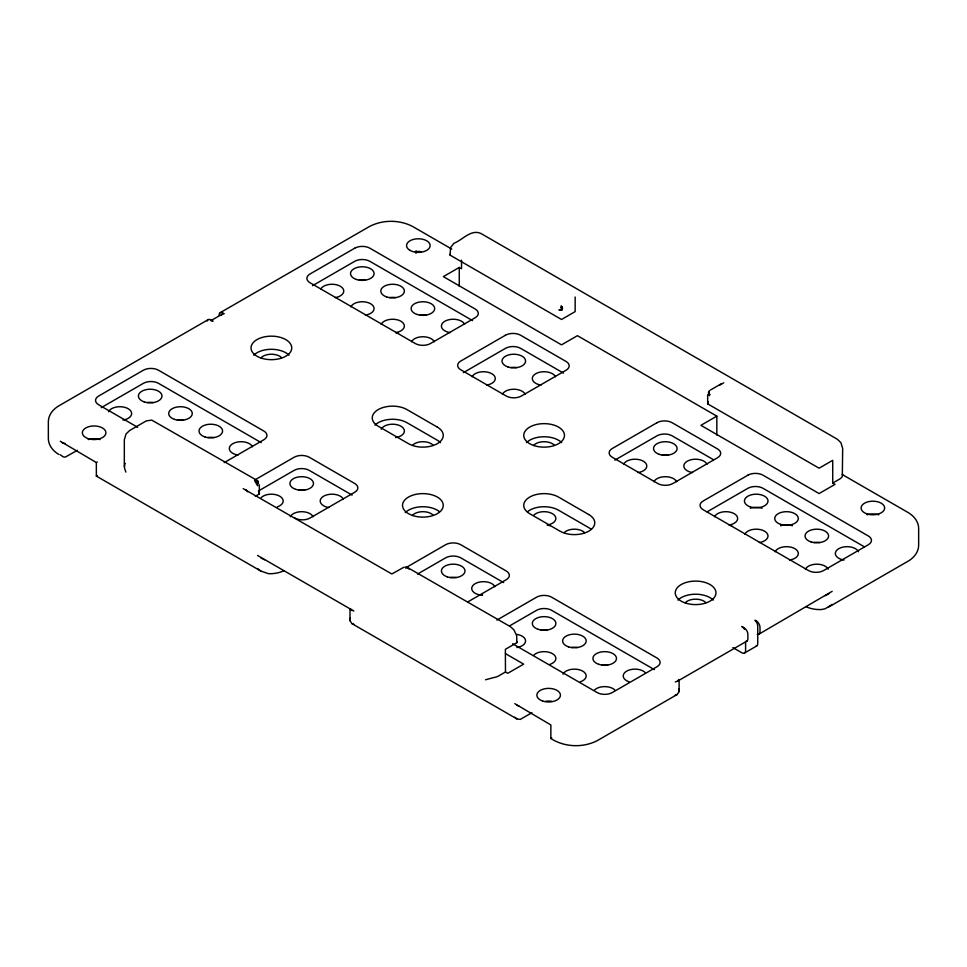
<?xml version="1.0" encoding="UTF-8"?>
<svg xmlns="http://www.w3.org/2000/svg" width="967" height="967" viewBox="0 0 967 967"><rect width="100%" height="100%" fill="white"/><g stroke="black" fill="none" stroke-linecap="round" stroke-linejoin="round"><path stroke-width="1.45" d="M707.675 394.717L707.675 403.868L819.085 468.197L832.72 460.316L832.72 483.065L839.537 479.124A10.71 6.189 0 0 0 842.317 476.356L842.68 448.507L840.927 442.681L837.325 439.236L481.276 233.676C471.255 228.563 462.407 240.118 453.898 243.297L450.537 247.612L450.114 255.167L561.525 319.485L575.16 311.616L575.16 297.002M125.867 472.114L124.465 467.968L124.683 464.402A10.71 6.189 0 0 1 125.323 463.386M416.028 253.318L416.028 250.9M450.114 255.167L450.223 254.019M707.675 403.868L708.086 401.74M679.124 679.922L679.124 691.586L677.19 694.499L597.533 740.492C583.101 748.035 564.595 747.346 550.864 738.51L550.864 724.96L514.782 703.65M708.557 393.4L709.379 390.922L708.557 393.4L709.246 391.623L708.4 392.529M678.894 679.499L677.19 681.372L675.256 681.916M124.32 466.638L124.32 439.767L126.073 433.941L129.675 430.484L146.343 420.863L151.759 420.113L256.642 480.176L254.95 480.019L257.621 481.022L257.621 485.797L254.95 481.155L256.557 481.953L256.642 483.27L257.621 482.63L258.443 483.5L257.621 481.022M408.038 567.81L510.419 626.689L513.864 629.771L516.511 635.283M719.666 385.168L723.775 382.799M405.536 568.016L407.494 567.327L405.052 567.17M759.119 634.062L832.164 591.321M805.801 606.551A21.431 12.366 0 0 0 821.188 609.561L825.117 608.775L832.164 604.448M208.11 319.666L58.878 405.826C53.245 409.114 48.58 414.625 48.35 421.394L48.35 438.885C48.58 445.666 53.245 451.166 58.878 454.466M220.234 312.667L369.467 226.508C382.727 219.582 399.431 219.582 412.691 226.508L451.686 249.027M211.555 320.295L222.47 313.997M101.221 407.675L143.37 383.343A10.71 6.189 0 0 1 158.515 383.343L261.211 442.632M312.583 285.652L354.72 261.32A10.71 6.189 0 0 1 369.865 261.32L472.573 320.609M77.372 450.308L65.285 457.125L63.351 456.932L60.256 454.792M60.256 441.23L96.349 462.54L97.244 462.021M96.349 462.54L96.349 476.09L97.244 475.571M96.349 476.09L260.897 571.086L268.536 573.697A21.431 12.366 0 0 0 283.923 570.687M461.537 260.232L461.537 268.753L459.265 267.448L443.345 276.622L561.525 344.856L577.432 335.67L716.825 416.148L716.825 435.102M224.223 462.625L263.81 439.767A10.71 6.189 0 0 0 263.81 431.016L158.515 370.228A10.71 6.189 0 0 0 143.37 370.228L98.67 396.023A10.71 6.189 0 0 0 98.67 404.774L137.665 427.293M254.526 480.115L294.113 457.258A10.71 6.189 0 0 1 309.271 457.258L354.72 483.5A10.71 6.189 0 0 1 354.72 492.251L310.02 518.046A10.71 6.189 0 0 1 294.875 518.046M258.358 491.018L294.113 470.385A10.71 6.189 0 0 1 309.271 470.385L352.121 495.116M463.326 372.682L505.463 348.35A10.71 6.189 0 0 1 520.621 348.35L563.471 373.093M255.288 496.289L259.325 493.968L259.325 484.805M243.225 488.637L391.84 573.975L403.868 567.242M710.358 390.076L721.309 383.754M406.031 567.581L445.618 544.735A10.71 6.189 0 0 1 460.775 544.735L506.225 570.977A10.71 6.189 0 0 1 506.225 579.716L467.919 601.837M417.526 574.072L445.618 557.85A10.71 6.189 0 0 1 460.775 557.85L503.626 582.593M614.831 460.159L656.98 435.827A10.71 6.189 0 0 1 672.125 435.827L713.682 459.821M716.825 416.148L700.918 425.335L819.085 493.557L834.992 484.37L832.72 483.065M496.941 620.065L536.528 597.219A10.71 6.189 0 0 1 551.673 597.219L656.98 658.007A10.71 6.189 0 0 1 656.98 666.759L612.28 692.553A10.71 6.189 0 0 1 597.135 692.553L512.631 643.768M509.706 625.818L536.528 610.334A10.71 6.189 0 0 1 551.673 610.334L654.381 669.623M707.022 511.906L747.878 488.311A10.71 6.189 0 0 1 763.036 488.311L864.425 546.851M516.668 635.827L516.886 642.668L505.378 649.316L505.463 672.005L498.646 675.933A10.71 6.189 0 0 1 493.847 677.541L485.531 679.765M531.898 712.727L520.234 719.424L516.837 718.868L351.94 623.642L350.006 620.729L350.006 609.065M550.864 738.51L551.77 737.99M677.19 681.372L746.995 641.061M744.493 653.027L756.617 646.029M828.828 606.95L908.122 561.174C913.755 557.886 918.42 552.375 918.65 545.606L918.65 528.115C918.42 521.334 913.755 515.834 908.122 512.534L842.233 474.519L842.68 475.063M257.984 481.373L256.642 480.176M825.117 595.648L828.828 593.823M675.256 695.031L677.19 694.499M65.285 443.563L62.311 442.886M518.88 706.019L516.837 705.306M257.56 555.457L353.874 611.047M351.94 623.642L353.874 624.174M409.138 569.043L406.442 567.085M406.926 567.218L408.147 567.641M260.897 557.959L264.607 559.784M732.877 647.6L741.822 652.761A5.355 3.094 60 0 0 745.605 650.573L745.605 641.459M505.463 653.632L523.655 664.136L507.735 673.31L505.463 672.005M516.837 718.868L514.782 717.212M245.691 489.592L247.757 491.828M257.56 568.584L260.897 571.086M351.94 610.528L350.235 608.63M258.914 491.828L259.325 493.968M516.777 641.52L516.886 642.668M459.265 267.448L459.265 286.401M219.122 315.121A5.355 3.094 60 0 1 222.906 312.933L224.163 313.816A5.355 3.094 60 0 0 221.516 315.387M211.108 320.742A5.355 3.094 60 0 1 213.054 321.237L210.782 319.932A5.355 3.094 60 0 0 207.131 321.056M744.53 629.408A5.355 3.094 60 0 0 741.822 626.519L744.094 627.825A5.355 3.094 60 0 1 747.878 634.388L747.878 638.764A5.355 3.094 60 0 1 746.367 641.387M415.302 251.686A11.785 6.805 0 0 1 421.407 251.686M549.993 525.722A11.785 6.805 0 0 0 547.153 525.033A11.785 6.805 0 0 0 553.45 514.347A11.785 6.805 0 0 0 533.893 515.085M662.262 455.058A11.785 6.805 0 0 1 668.354 455.058M750.319 508.219A11.785 6.805 0 0 1 762.105 508.219M731.801 525.722A11.785 6.805 0 0 0 728.961 525.033A11.785 6.805 0 0 0 734.243 513.682A11.785 6.805 0 0 0 714.528 516.729M780.623 525.722A11.785 6.805 0 0 1 792.408 525.722M813.767 542.535A11.785 6.805 0 0 1 819.871 542.535M359.24 280.116A11.785 6.805 0 0 1 365.345 280.116M389.544 297.606A11.785 6.805 0 0 1 395.648 297.606M419.847 315.109A11.785 6.805 0 0 1 425.951 315.109M398.489 333.277A11.785 6.805 0 0 0 395.648 332.6A11.785 6.805 0 0 0 400.93 321.237A11.785 6.805 0 0 0 381.216 324.283M510.757 367.593A11.785 6.805 0 0 1 516.849 367.593M678.919 688.963A21.431 12.366 0 0 1 679.124 691.586M350.006 620.729A21.431 12.366 0 0 1 350.199 618.118M450.151 577.517A11.785 6.805 0 0 1 456.243 577.517M480.454 595.019A11.785 6.805 0 0 1 482.473 594.814M541.049 630.001A11.785 6.805 0 0 1 547.153 630.001M571.352 647.503A11.785 6.805 0 0 1 577.456 647.503M601.655 664.994A11.785 6.805 0 0 1 607.76 664.994M147.129 402.574A11.785 6.805 0 0 1 153.233 402.574M177.432 420.077A11.785 6.805 0 0 1 183.537 420.077M207.736 437.567A11.785 6.805 0 0 1 213.84 437.567M298.646 490.051A11.785 6.805 0 0 1 304.738 490.051M757.246 634.376A5.355 3.094 60 0 0 760.002 631.765L760.002 627.39A5.355 3.094 60 0 0 756.218 620.826L754.949 620.258A5.355 3.094 60 0 1 757.729 626.084L757.729 643.575A5.355 3.094 60 0 1 755.831 646.27M545.593 701.293A11.785 6.805 0 0 1 551.698 701.293M88.239 439.562A11.785 6.805 0 0 1 100.012 439.562M866.988 514.782A11.785 6.805 0 0 1 878.761 514.782M320.609 289.302A11.785 6.805 0 0 1 340.324 286.256A11.785 6.805 0 0 1 335.041 297.631M350.912 306.793A11.785 6.805 0 0 1 370.627 303.747A11.785 6.805 0 0 1 365.345 315.133M411.519 341.786A11.785 6.805 0 0 1 422.893 336.746A11.785 6.805 0 0 1 434.28 341.786M450.151 332.624A11.785 6.805 0 0 1 444.868 321.237A11.785 6.805 0 0 1 464.583 324.283M472.114 376.767A11.785 6.805 0 0 1 491.828 373.721A11.785 6.805 0 0 1 486.546 385.108M502.417 394.27A11.785 6.805 0 0 1 513.803 389.23A11.785 6.805 0 0 1 525.19 394.27M541.049 385.108A11.785 6.805 0 0 1 535.766 373.721A11.785 6.805 0 0 1 555.481 376.767M108.497 411.761A11.785 6.805 0 0 1 128.212 408.715A11.785 6.805 0 0 1 122.93 420.089M238.039 455.082A11.785 6.805 0 0 1 232.757 443.696A11.785 6.805 0 0 1 252.472 446.754M328.937 507.566A11.785 6.805 0 0 1 323.655 496.18A11.785 6.805 0 0 1 343.37 499.238M261.187 497.594A11.785 6.805 0 0 1 279.717 496.18A11.785 6.805 0 0 1 277.287 506.889M290.305 516.729A11.785 6.805 0 0 1 301.692 511.688A11.785 6.805 0 0 1 313.078 516.729M261.187 357.633A11.785 6.805 0 0 1 281.59 357.633M253.765 355.167A20.355 11.749 0 0 1 289.012 355.167M526.471 442.632A20.355 11.749 0 0 1 561.73 442.632M533.893 445.11A11.785 6.805 0 0 1 554.309 445.11M405.27 512.619A20.355 11.749 0 0 1 439.574 511.748M412.691 515.085A11.785 6.805 0 0 1 433.107 515.085M677.988 600.084A20.355 11.749 0 0 1 713.235 600.084M685.41 602.562A11.785 6.805 0 0 1 705.813 602.562M374.966 425.142A20.355 11.749 0 0 1 406.986 422.712L437.289 440.203A20.355 11.749 0 0 1 440.529 442.632M381.216 429.251A11.785 6.805 0 0 1 400.93 426.205A11.785 6.805 0 0 1 395.648 437.592M412.691 445.11A11.785 6.805 0 0 1 433.107 445.11M527.426 511.748A20.355 11.749 0 0 1 558.491 510.177L588.794 527.668A20.355 11.749 0 0 1 591.079 529.239M564.196 532.587A11.785 6.805 0 0 1 584.612 532.587M653.922 481.735A11.785 6.805 0 0 1 665.308 476.695A11.785 6.805 0 0 1 676.695 481.735M623.63 464.245A11.785 6.805 0 0 1 643.345 461.199A11.785 6.805 0 0 1 638.063 472.573M692.565 472.573A11.785 6.805 0 0 1 687.283 461.199A11.785 6.805 0 0 1 706.998 464.245M744.832 534.219A11.785 6.805 0 0 1 764.546 531.173A11.785 6.805 0 0 1 759.264 542.56M775.135 551.722A11.785 6.805 0 0 1 794.85 548.664A11.785 6.805 0 0 1 789.568 560.05M844.07 560.05A11.785 6.805 0 0 1 838.788 548.664A11.785 6.805 0 0 1 858.503 551.722M805.438 569.212A11.785 6.805 0 0 1 816.813 564.172A11.785 6.805 0 0 1 828.199 569.212M482.473 595.249A11.785 6.805 0 0 1 471.715 588.661A11.785 6.805 0 0 1 481.796 581.735A11.785 6.805 0 0 1 494.886 586.703M563.024 674.18A11.785 6.805 0 0 1 581.578 670.542A11.785 6.805 0 0 1 580.297 681.832M629.118 681.832A11.785 6.805 0 0 1 626.676 671.122A11.785 6.805 0 0 1 645.219 672.536M594.5 690.027A11.785 6.805 0 0 1 614.915 690.027M516.849 634.376A11.785 6.805 0 0 1 525.589 640.952A11.785 6.805 0 0 1 516.849 647.527M533.893 655.046A11.785 6.805 0 0 1 552.435 653.632A11.785 6.805 0 0 1 549.993 664.341M561.948 306.998L561.525 310.334L562.19 309.96L561.464 308.884L562.625 308.207L561.247 305.802L560.739 307.699L561.948 306.998M560.34 309.525L560.135 310.226L558.853 309.923L560.34 309.525M709.754 394.427L709.379 395.696L709.016 394.367L709.754 394.427M354.72 248.205L310.02 273.999A10.71 6.189 0 0 0 310.02 282.751L415.327 343.539A10.71 6.189 0 0 0 430.472 343.539L475.172 317.744A10.71 6.189 0 0 0 475.172 308.993L369.865 248.205A10.71 6.189 0 0 0 354.72 248.205M505.463 335.235L460.775 361.042A10.71 6.189 0 0 0 460.775 369.781L506.225 396.023A10.71 6.189 0 0 0 521.382 396.023L566.07 370.228A10.71 6.189 0 0 0 566.07 361.477L520.621 335.235A10.71 6.189 0 0 0 505.463 335.235M656.98 422.712L612.28 448.507A10.71 6.189 0 0 0 612.28 457.258L657.729 483.5A10.71 6.189 0 0 0 672.887 483.5L717.574 457.693A10.71 6.189 0 0 0 717.574 448.954L672.125 422.712A10.71 6.189 0 0 0 656.98 422.712M747.878 475.196L703.19 500.991A10.71 6.189 0 0 0 703.19 509.742L808.485 570.53A10.71 6.189 0 0 0 823.63 570.53L868.33 544.735A10.71 6.189 0 0 0 868.33 535.984L763.036 475.196A10.71 6.189 0 0 0 747.878 475.196M437.289 427.076L406.986 409.585A20.355 11.749 0 0 0 378.206 409.585A20.355 11.749 0 0 0 378.206 426.205L408.509 443.696A20.355 11.749 0 0 0 437.289 443.696A20.355 11.749 0 0 0 437.289 427.076M588.794 514.553L558.491 497.062A20.355 11.749 0 0 0 529.711 497.062A20.355 11.749 0 0 0 529.711 513.682L560.014 531.173A20.355 11.749 0 0 0 588.794 531.173A20.355 11.749 0 0 0 588.794 514.553M410.02 250.393A11.785 6.805 0 0 0 429.735 247.334A11.785 6.805 0 0 0 415.302 239.006A11.785 6.805 0 0 0 410.02 250.393M866.988 513.888A11.785 6.805 0 0 0 884.66 507.989A11.785 6.805 0 0 0 866.988 502.103A11.785 6.805 0 0 0 866.988 513.888M88.239 438.655A11.785 6.805 0 0 0 105.911 432.769A11.785 6.805 0 0 0 88.239 426.87A11.785 6.805 0 0 0 88.239 438.655M542.753 701.075A11.785 6.805 0 0 0 560.437 695.188A11.785 6.805 0 0 0 542.753 689.29A11.785 6.805 0 0 0 542.753 701.075M261.211 358.092A20.355 11.749 0 0 0 291.744 347.915A20.355 11.749 0 0 0 261.211 337.737A20.355 11.749 0 0 0 261.211 358.092M533.929 445.569A20.355 11.749 0 0 0 564.462 435.392A20.355 11.749 0 0 0 533.929 425.214A20.355 11.749 0 0 0 533.929 445.569M412.716 515.544A20.355 11.749 0 0 0 443.249 505.366A20.355 11.749 0 0 0 412.716 495.189A20.355 11.749 0 0 0 412.716 515.544M685.434 603.021A20.355 11.749 0 0 0 715.967 592.844A20.355 11.749 0 0 0 685.434 582.666A20.355 11.749 0 0 0 685.434 603.021M356.4 279.463A11.785 6.805 0 0 0 374.084 273.564A11.785 6.805 0 0 0 356.4 267.678A11.785 6.805 0 0 0 356.4 279.463M386.703 296.954A11.785 6.805 0 0 0 404.375 291.067A11.785 6.805 0 0 0 386.703 285.168A11.785 6.805 0 0 0 386.703 296.954M417.007 314.444A11.785 6.805 0 0 0 434.679 308.558A11.785 6.805 0 0 0 417.007 302.659A11.785 6.805 0 0 0 417.007 314.444M507.905 366.928A11.785 6.805 0 0 0 525.589 361.042A11.785 6.805 0 0 0 507.905 355.143A11.785 6.805 0 0 0 507.905 366.928M144.288 401.921A11.785 6.805 0 0 0 161.972 396.023A11.785 6.805 0 0 0 144.288 390.136A11.785 6.805 0 0 0 144.288 401.921M174.592 419.412A11.785 6.805 0 0 0 192.264 413.525A11.785 6.805 0 0 0 174.592 407.627A11.785 6.805 0 0 0 174.592 419.412M204.895 436.915A11.785 6.805 0 0 0 222.567 431.016A11.785 6.805 0 0 0 204.895 425.129A11.785 6.805 0 0 0 204.895 436.915M295.793 489.387A11.785 6.805 0 0 0 313.477 483.5A11.785 6.805 0 0 0 295.793 477.613A11.785 6.805 0 0 0 295.793 489.387M659.421 454.405A11.785 6.805 0 0 0 677.093 448.507A11.785 6.805 0 0 0 659.421 442.62A11.785 6.805 0 0 0 659.421 454.405M810.926 541.871A11.785 6.805 0 0 0 828.598 535.984A11.785 6.805 0 0 0 810.926 530.085A11.785 6.805 0 0 0 810.926 541.871M750.319 506.889A11.785 6.805 0 0 0 768.003 500.991A11.785 6.805 0 0 0 750.319 495.104A11.785 6.805 0 0 0 750.319 506.889M780.623 524.38A11.785 6.805 0 0 0 798.295 518.493A11.785 6.805 0 0 0 780.623 512.595A11.785 6.805 0 0 0 780.623 524.38M447.31 576.864A11.785 6.805 0 0 0 464.982 570.977A11.785 6.805 0 0 0 447.31 565.079A11.785 6.805 0 0 0 447.31 576.864M538.208 629.348A11.785 6.805 0 0 0 555.892 623.461A11.785 6.805 0 0 0 538.208 617.562A11.785 6.805 0 0 0 538.208 629.348M568.511 646.838A11.785 6.805 0 0 0 586.183 640.952A11.785 6.805 0 0 0 568.511 635.053A11.785 6.805 0 0 0 568.511 646.838M598.815 664.341A11.785 6.805 0 0 0 616.487 658.442A11.785 6.805 0 0 0 598.815 652.556A11.785 6.805 0 0 0 598.815 664.341"/></g></svg>
